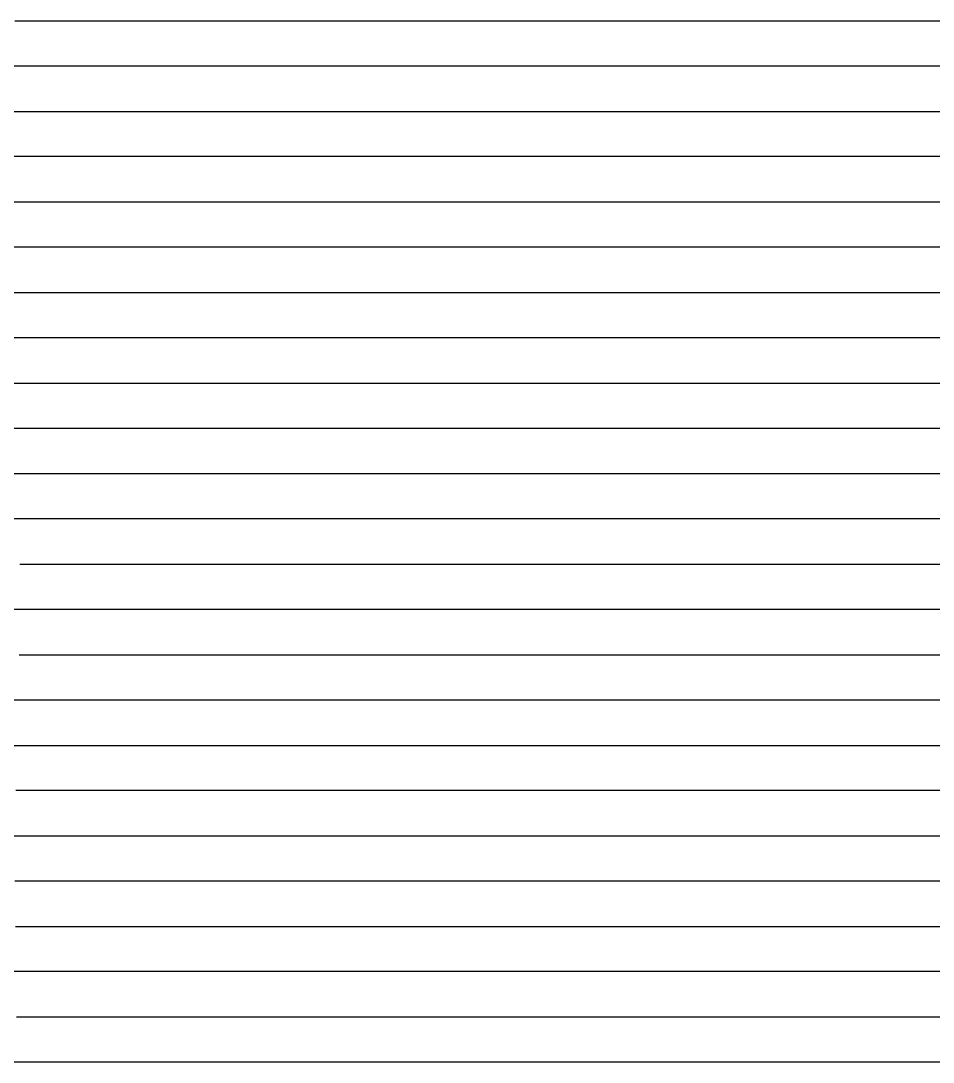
# Model space of a CAD drawing. Extents: x 20 to 170, y 60 to 234.
# Drawn here: x 76.25 to 95, y 125.14 to 146.54 of the extents above; entities that cross this region are included whole.
import ezdxf

# ---------------------------------------------------------------- set-up
doc = ezdxf.new("R2010")
doc.units = 0
doc.header["$LTSCALE"] = 0.000394
doc.layers.add('SPLINE', color=7, linetype='CONTINUOUS')

msp = doc.modelspace()

# ---------------------------------------------------------------- linework, layer by layer
at = {"layer": 'SPLINE', "color": 2}
for points in [[(76.125359, 146.538559, -19.938124), (76.475098, 146.538559, -19.787804), (77.172318, 146.538559, -19.656305), (77.694641, 146.538559, -19.634405), (78.240616, 146.538559, -19.634405), (78.569153, 146.538559, -19.571785), (78.91658, 146.538559, -19.540485), (79.266373, 146.538559, -19.568645), (79.41761, 146.538559, -19.584286), (79.701279, 146.538559, -19.499725), (79.963608, 146.538559, -19.430885), (80.3134, 146.538559, -19.405806), (80.769562, 146.538559, -19.315025), (80.835739, 146.538559, -19.280565), (81.178436, 146.538559, -19.167866), (81.360413, 146.538559, -19.120865), (82.036346, 146.538559, -19.001907), (82.395622, 146.538559, -18.826508), (82.754852, 146.538559, -18.698147), (83.10466, 146.538559, -18.641808), (83.452057, 146.538559, -18.597967), (84.15168, 146.538559, -18.698147), (84.652748, 146.538559, -18.942408), (84.848915, 146.538559, -19.067627), (85.045044, 146.538559, -19.252405), (85.612289, 146.538559, -19.850464), (85.633575, 146.538559, -19.866123), (85.96209, 146.538559, -19.922443), (86.288239, 146.538559, -20.100964), (86.512779, 146.538559, -20.373362), (86.614403, 146.538559, -20.548761), (86.942947, 146.538559, -21.087299), (87.214729, 146.538559, -21.50688), (87.401443, 146.538559, -21.582018), (87.422699, 146.538559, -21.582018), (87.630699, 146.538559, -21.522539), (88.266472, 146.538559, -21.39102), (88.337387, 146.538559, -21.35034), (88.817169, 146.538559, -21.11858), (88.840805, 146.538559, -21.080999), (89.287483, 146.538559, -19.919323), (89.734177, 146.538559, -18.707527), (90.367622, 146.538559, -17.213951), (90.431442, 146.538559, -17.076193), (90.606323, 146.538559, -16.797493), (90.693748, 146.538559, -16.691053), (90.781204, 146.538559, -16.593973), (91.128647, 146.538559, -16.359135), (91.828232, 146.538559, -16.193174), (92.525436, 146.538559, -16.133675), (93.222641, 146.538559, -16.183775), (93.922264, 146.538559, -16.384155), (94.269676, 146.538559, -16.556395), (94.465889, 146.538559, -16.738033), (94.619499, 146.538559, -16.932173), (94.794373, 146.538559, -17.217091), (94.881866, 146.538559, -17.398691), (95.316696, 146.538559, -18.529047)], [(95.316696, 145.607391, -20.122864), (94.881866, 145.607391, -19.321285), (94.520233, 145.607391, -18.381929), (94.402084, 145.607391, -18.10323), (93.922264, 145.607391, -17.204573), (93.572441, 145.607391, -16.844473), (93.222641, 145.607391, -16.691053), (92.525436, 145.607391, -16.431135), (91.828232, 145.607391, -16.287115), (91.478409, 145.607391, -16.302774), (91.128647, 145.607391, -16.337194), (90.431442, 145.607391, -16.565815), (90.084, 145.607391, -16.772453), (89.909111, 145.607391, -16.916473), (89.821663, 145.607391, -17.001013), (89.734177, 145.607391, -17.098133), (89.559288, 145.607391, -17.339191), (89.384407, 145.607391, -17.705551), (88.795914, 145.607391, -19.383905), (88.675377, 145.607391, -19.772163), (88.533516, 145.607391, -20.320124), (87.968719, 145.607391, -21.682238), (87.945045, 145.607391, -21.691658), (87.443977, 145.607391, -21.860718), (87.193481, 145.607391, -21.976578), (86.855492, 145.607391, -22.101818), (86.550606, 145.607391, -22.089277), (86.245674, 145.607391, -22.139418), (86.222069, 145.607391, -22.111217), (85.905373, 145.607391, -21.55386), (85.716301, 145.607391, -21.28142), (85.54612, 145.607391, -21.080999), (84.93634, 145.607391, -20.464182), (84.740204, 145.607391, -20.057123), (84.544006, 145.607391, -19.700144), (84.15168, 145.607391, -19.327505), (83.80188, 145.607391, -19.149065), (83.452057, 145.607391, -19.061407), (83.10466, 145.607391, -19.061407), (82.754852, 145.607391, -19.001907), (82.057632, 145.607391, -18.992527), (81.707794, 145.607391, -19.067627), (81.532944, 145.607391, -19.170965), (80.856995, 145.607391, -19.668865), (80.835739, 145.607391, -19.675125), (79.963608, 145.607391, -19.872383), (78.874046, 145.607391, -19.960043), (78.741669, 145.607391, -19.950644), (78.21936, 145.607391, -19.950644), (77.827042, 145.607391, -20.003883), (77.489044, 145.607391, -19.884903), (77.172318, 145.607391, -19.809763), (75.775528, 145.607391, -19.884903)], [(75.775528, 144.676163, -19.825403), (76.321472, 144.676163, -19.950644), (77.302338, 144.676163, -20.257504), (78.330429, 144.676163, -20.320124), (78.569153, 144.676163, -20.295103), (79.266373, 144.676163, -20.320124), (79.613831, 144.676163, -20.204264), (80.138519, 144.676163, -20.044603), (80.660812, 144.676163, -19.834784), (81.010605, 144.676163, -19.722103), (81.360413, 144.676163, -19.706444), (81.707794, 144.676163, -19.703283), (82.232529, 144.676163, -19.512285), (82.754852, 144.676163, -19.556086), (83.10466, 144.676163, -19.621885), (83.452057, 144.676163, -19.794104), (83.627014, 144.676163, -19.969423), (83.80188, 144.676163, -20.273184), (83.988602, 144.676163, -20.767881), (84.15168, 144.676163, -21.14992), (84.518013, 144.676163, -21.910778), (84.702354, 144.676163, -22.076797), (84.903252, 144.676163, -22.280315), (85.198715, 144.676163, -22.627855), (85.219994, 144.676163, -22.643536), (85.54612, 144.676163, -22.565256), (86.092079, 144.676163, -22.584036), (86.730232, 144.676163, -22.455656), (87.174583, 144.676163, -22.380516), (87.198181, 144.676163, -22.355455), (87.685066, 144.676163, -21.422319), (88.578468, 144.676163, -17.934109), (88.599693, 144.676163, -17.865269), (88.68721, 144.676163, -17.649191), (88.862061, 144.676163, -17.379911), (89.036949, 144.676163, -17.204573), (89.734177, 144.676163, -16.838173), (90.169075, 144.676163, -16.722353), (90.431442, 144.676163, -16.665993), (91.128647, 144.676163, -16.615873), (91.478409, 144.676163, -16.672253), (91.828232, 144.676163, -16.744253), (92.525436, 144.676163, -16.994793), (92.875259, 144.676163, -17.279711), (93.397583, 144.676163, -17.940409), (93.572441, 144.676163, -18.225349), (93.922264, 144.676163, -18.879747), (94.619499, 144.676163, -20.248123), (95.316696, 144.676163, -21.33778)], [(95.316696, 143.747345, -23.085014), (94.966896, 143.747345, -22.176958), (94.794373, 143.747345, -21.838778), (94.619499, 143.747345, -21.585157), (93.922264, 143.747345, -20.508001), (93.04776, 143.747345, -18.748247), (92.875259, 143.747345, -18.453949), (92.525436, 143.747345, -18.009289), (91.828232, 143.747345, -17.235851), (91.478409, 143.747345, -16.991632), (91.303528, 143.747345, -16.922733), (91.128647, 143.747345, -16.878933), (90.781204, 143.747345, -16.847633), (90.431442, 143.747345, -16.863293), (89.734177, 143.747345, -16.947773), (89.036949, 143.747345, -17.098133), (88.68721, 143.747345, -17.433111), (88.337387, 143.747345, -18.159569), (88.053726, 143.747345, -18.792088), (87.770142, 143.747345, -19.556086), (86.942947, 143.747345, -22.026638), (86.779869, 143.747345, -22.496336), (86.505692, 143.747345, -23.009893), (86.484436, 143.747345, -23.031794), (85.494133, 143.747345, -23.307354), (84.695259, 143.747345, -23.376234), (84.4235, 143.747345, -23.291674), (84.120941, 143.747345, -23.238434), (83.627014, 143.747345, -23.003593), (83.605728, 143.747345, -22.966034), (83.10466, 143.747345, -21.619577), (82.929794, 143.747345, -21.22818), (82.754852, 143.747345, -20.918242), (82.483032, 143.747345, -20.658281), (82.208878, 143.747345, -20.592562), (81.795273, 143.747345, -20.592562), (81.360413, 143.747345, -20.263763), (80.660812, 143.747345, -20.198044), (80.029808, 143.747345, -20.360842), (79.266373, 143.747345, -20.392141), (78.91658, 143.747345, -20.454762), (78.524246, 143.747345, -20.598822), (78.375336, 143.747345, -20.580002), (78.186264, 143.747345, -20.542461), (77.84832, 143.747345, -20.508001), (77.172318, 143.747345, -20.395302), (76.475098, 143.747345, -20.194883), (75.524994, 143.747345, -19.809763)], [(75.775528, 142.816132, -20.079063), (77.172318, 142.816132, -20.648922), (77.71833, 142.816132, -20.780441), (78.153168, 142.816132, -20.699041), (78.569153, 142.816132, -20.680222), (79.004059, 142.816132, -20.702162), (79.462585, 142.816132, -20.802341), (79.963608, 142.816132, -20.783562), (80.3134, 142.816132, -20.833681), (80.660812, 142.816132, -21.00902), (80.835739, 142.816132, -21.181219), (81.010605, 142.816132, -21.48498), (81.185532, 142.816132, -21.942118), (81.655838, 142.816132, -22.615376), (81.953659, 142.816132, -22.887733), (82.168755, 142.816132, -23.197754), (82.537415, 142.816132, -23.839672), (82.558685, 142.816132, -23.858412), (82.754852, 142.816132, -23.880352), (83.693161, 142.816132, -23.946112), (84.15168, 142.816132, -23.895992), (84.848915, 142.816132, -23.874092), (85.033272, 142.816132, -23.924212), (85.241272, 142.816132, -23.989952), (85.54612, 142.816132, -23.955532), (85.709229, 142.816132, -23.952372), (85.983368, 142.816132, -23.761372), (86.004654, 142.816132, -23.733192), (86.664062, 142.816132, -21.45052), (86.744415, 142.816132, -21.03722), (86.810593, 142.816132, -20.739721), (86.926369, 142.816132, -20.320124), (87.510185, 142.816132, -18.44455), (87.640175, 142.816132, -18.13765), (87.815056, 142.816132, -17.859009), (87.902481, 142.816132, -17.749411), (87.989937, 142.816132, -17.655451), (88.337387, 142.816132, -17.383051), (89.036949, 142.816132, -17.110613), (89.384407, 142.816132, -17.032333), (89.734177, 142.816132, -17.010393), (90.431442, 142.816132, -17.063633), (90.781204, 142.816132, -17.232771), (91.128647, 142.816132, -17.599131), (91.78569, 142.816132, -18.388149), (91.948753, 142.816132, -18.563507), (92.111855, 142.816132, -18.801487), (92.48288, 142.816132, -19.434006), (92.891777, 142.816132, -20.260683), (93.234474, 142.816132, -20.849321), (93.922264, 142.816132, -21.929598), (94.038071, 142.816132, -22.176958), (94.390221, 142.816132, -23.288534), (94.8582, 142.816132, -24.51915), (94.881866, 142.816132, -24.55983), (95.375778, 142.816132, -24.935608)], [(95.316696, 141.884872, -25.893726), (94.550934, 141.884872, -25.724667), (94.534416, 141.884872, -25.712126), (94.227142, 141.884872, -25.439686), (94.028641, 141.884872, -25.104649), (94.009712, 141.884872, -25.067108), (93.222641, 141.884872, -22.530796), (93.04776, 141.884872, -22.023558), (92.875259, 141.884872, -21.732338), (92.525436, 141.884872, -21.18438), (91.828232, 141.884872, -19.972584), (91.128647, 141.884872, -18.644907), (90.932449, 141.884872, -18.322409), (90.715027, 141.884872, -18.037489), (90.431442, 141.884872, -17.765051), (90.256531, 141.884872, -17.658571), (89.734177, 141.884872, -17.426891), (89.036949, 141.884872, -17.304771), (88.68721, 141.884872, -17.336071), (88.337387, 141.884872, -17.395531), (87.640175, 141.884872, -17.624151), (87.290352, 141.884872, -17.833969), (86.942947, 141.884872, -18.172129), (86.820015, 141.884872, -18.381929), (86.697113, 141.884872, -18.729467), (86.614403, 141.884872, -19.102125), (85.758858, 141.884872, -23.557852), (85.437408, 141.884872, -24.66629), (85.41613, 141.884872, -24.728909), (85.085266, 141.884872, -24.804049), (84.15168, 141.884872, -24.56295), (83.80188, 141.884872, -24.50659), (83.10466, 141.884872, -24.54101), (82.754852, 141.884872, -24.54417), (82.407425, 141.884872, -24.59425), (81.360413, 141.884872, -24.33127), (80.968063, 141.884872, -24.13085), (80.835739, 141.884872, -24.07139), (80.400826, 141.884872, -22.897114), (80.235397, 141.884872, -22.524536), (80.025055, 141.884872, -22.114378), (79.963608, 141.884872, -22.010998), (79.734337, 141.884872, -21.782417), (79.505081, 141.884872, -21.675938), (79.266373, 141.884872, -21.619577), (78.569153, 141.884872, -21.43174), (78.072815, 141.884872, -21.422319), (78.023193, 141.884872, -21.43174), (78.001923, 141.884872, -21.42544), (77.869568, 141.884872, -21.2971), (77.522118, 141.884872, -21.06226), (77.172318, 141.884872, -20.943281), (75.775528, 141.884872, -20.320124)], [(75.775528, 140.953674, -20.639542), (76.475098, 140.953674, -20.927622), (76.822556, 140.953674, -21.14366), (77.172318, 140.953674, -21.556959), (77.541061, 140.953674, -22.095558), (78.198074, 140.953674, -22.828274), (78.21936, 140.953674, -22.843914), (78.64238, 140.953674, -22.981674), (78.866974, 140.953674, -23.106934), (79.06311, 140.953674, -23.272934), (79.167107, 140.953674, -23.376234), (79.39167, 140.953674, -23.701872), (79.767426, 140.953674, -24.41577), (80.051094, 140.953674, -24.50971), (80.3134, 140.953674, -24.60055), (80.660812, 140.953674, -24.697588), (81.360413, 140.953674, -24.932428), (82.045799, 140.953674, -25.223688), (82.754852, 140.953674, -25.417807), (83.147202, 140.953674, -25.352026), (83.475739, 140.953674, -25.364586), (84.15168, 140.953674, -25.499207), (84.782738, 140.953674, -25.596266), (84.806351, 140.953674, -25.492947), (84.990715, 140.953674, -24.32501), (85.08287, 140.953674, -23.802092), (85.54612, 140.953674, -21.42544), (85.633575, 140.953674, -21.0497), (85.721024, 140.953674, -20.830502), (85.89592, 140.953674, -20.511162), (86.148804, 140.953674, -19.750223), (86.430046, 140.953674, -19.064528), (86.685349, 140.953674, -18.478968), (86.942947, 140.953674, -18.056269), (87.290352, 140.953674, -17.808891), (87.640175, 140.953674, -17.730591), (88.337387, 140.953674, -17.674231), (89.036949, 140.953674, -17.758791), (89.384407, 140.953674, -17.852749), (89.734177, 140.953674, -18.018669), (90.084, 140.953674, -18.319309), (90.256531, 140.953674, -18.591667), (90.431442, 140.953674, -18.917347), (91.128647, 140.953674, -20.260683), (91.828232, 140.953674, -21.42544), (91.996048, 140.953674, -21.722958), (92.166191, 140.953674, -22.057978), (92.251274, 140.953674, -22.349195), (92.525436, 140.953674, -23.777052), (93.043053, 140.953674, -25.477266), (93.243927, 140.953674, -25.752827), (93.7686, 140.953674, -26.648382), (93.789894, 140.953674, -26.667143), (94.685638, 140.953674, -26.898863), (94.706924, 140.953674, -26.902002), (95.316696, 140.953674, -26.325865)], [(95.316696, 140.024841, -26.341484), (94.662033, 140.024841, -26.952103), (94.269676, 140.024841, -27.205721), (93.922264, 140.024841, -27.478161), (93.59375, 140.024841, -27.828838), (93.409355, 140.024841, -27.897718), (92.719246, 140.024841, -27.6723), (92.154396, 140.024841, -27.121162), (92.133141, 140.024841, -27.083603), (91.632072, 140.024841, -24.46903), (91.381538, 140.024841, -22.693596), (91.317719, 140.024841, -22.274055), (91.256256, 140.024841, -22.051758), (91.128647, 140.024841, -21.782417), (90.814293, 140.024841, -21.265779), (90.65596, 140.024841, -20.9683), (90.180908, 140.024841, -19.950644), (89.86422, 140.024841, -19.355705), (89.734177, 140.024841, -19.136545), (89.16935, 140.024841, -18.394409), (89.003914, 140.024841, -18.21283), (88.670624, 140.024841, -17.993629), (88.337387, 140.024841, -17.902809), (87.989937, 140.024841, -17.874649), (87.640175, 140.024841, -17.890329), (87.46524, 140.024841, -17.915369), (87.290352, 140.024841, -17.968609), (86.942947, 140.024841, -18.128269), (86.245674, 140.024841, -18.648067), (85.89592, 140.024841, -19.120865), (85.023796, 140.024841, -20.683361), (84.848915, 140.024841, -21.10294), (84.829964, 140.024841, -21.17812), (84.695259, 140.024841, -21.794958), (84.064255, 140.024841, -25.781006), (83.976761, 140.024841, -26.263245), (83.955482, 140.024841, -26.335264), (82.754852, 140.024841, -26.138004), (82.057632, 140.024841, -25.896906), (81.360413, 140.024841, -25.517986), (80.660812, 140.024841, -25.098408), (80.3134, 140.024841, -24.879229), (80.138519, 140.024841, -24.800968), (79.963608, 140.024841, -24.760248), (79.266373, 140.024841, -24.64439), (78.91658, 140.024841, -24.57551), (78.458084, 140.024841, -24.51915), (78.436798, 140.024841, -24.51289), (77.947548, 140.024841, -24.16531), (77.725426, 140.024841, -23.842772), (77.172318, 140.024841, -22.280315), (76.997459, 140.024841, -21.910778), (76.822556, 140.024841, -21.632137), (76.650009, 140.024841, -21.45052), (76.562576, 140.024841, -21.38476), (75.602997, 140.024841, -20.764782)], [(76.099319, 139.093628, -22.007877), (76.300217, 139.093628, -22.277136), (76.621658, 139.093628, -22.919054), (76.742218, 139.093628, -23.191494), (77.063614, 139.093628, -24.09643), (77.0849, 139.093628, -24.12145), (77.309433, 139.093628, -24.29055), (77.411049, 139.093628, -24.37195), (77.990082, 139.093628, -24.45023), (78.278465, 139.093628, -24.53479), (79.963608, 139.093628, -25.186089), (80.660812, 139.093628, -25.574387), (81.360413, 139.093628, -25.981384), (82.057632, 139.093628, -26.429184), (82.754852, 139.093628, -26.736042), (82.951065, 139.093628, -26.779842), (83.147202, 139.093628, -26.833082), (83.168488, 139.093628, -26.811182), (83.844421, 139.093628, -23.416954), (83.905907, 139.093628, -23.153913), (84.042969, 139.093628, -22.652916), (84.782738, 139.093628, -20.363981), (84.848915, 139.093628, -20.188623), (84.978912, 139.093628, -19.891184), (85.023796, 139.093628, -19.816004), (85.198715, 139.093628, -19.552965), (85.54612, 139.093628, -19.152185), (86.245674, 139.093628, -18.638647), (86.418297, 139.093628, -18.554127), (86.593155, 139.093628, -18.491528), (86.942947, 139.093628, -18.397589), (87.640175, 139.093628, -18.36311), (87.989937, 139.093628, -18.482107), (88.361023, 139.093628, -18.679407), (88.68721, 139.093628, -18.942408), (88.795914, 139.093628, -19.070747), (89.036949, 139.093628, -19.383905), (89.384407, 139.093628, -19.925604), (89.734177, 139.093628, -20.564362), (90.213959, 139.093628, -21.575798), (90.256531, 139.093628, -21.672817), (90.343956, 139.093628, -21.920218), (90.388901, 139.093628, -22.101818), (90.431442, 139.093628, -22.446276), (90.736313, 139.093628, -25.308207), (91.213753, 139.093628, -28.727497), (91.235023, 139.093628, -28.802677), (91.594276, 139.093628, -28.946716), (91.78096, 139.093628, -28.956097), (92.326927, 139.093628, -29.087595), (92.34581, 139.093628, -29.081335), (92.48288, 139.093628, -28.999937), (92.650749, 139.093628, -28.815157), (92.775978, 139.093628, -28.711897), (92.90126, 139.093628, -28.636717), (93.026512, 139.093628, -28.577217), (93.04776, 139.093628, -28.552156), (93.485008, 139.093628, -27.913359), (93.922264, 139.093628, -27.578381), (94.619499, 139.093628, -27.121162), (94.966896, 139.093628, -26.995922), (95.316696, 139.093628, -26.970882)], [(95.316696, 138.162445, -27.619061), (94.966896, 138.162445, -27.70672), (94.836914, 138.162445, -27.778761), (94.5746, 138.162445, -27.944698), (94.248421, 138.162445, -27.988539), (93.922264, 138.162445, -28.076199), (93.681175, 138.162445, -28.217098), (92.80909, 138.162445, -28.646116), (92.525436, 138.162445, -28.896597), (91.78096, 138.162445, -29.773333), (91.499695, 138.162445, -29.976892), (91.216095, 138.162445, -30.264973), (91.10498, 138.162445, -30.264973), (90.700844, 138.162445, -30.336971), (90.535385, 138.162445, -30.415251), (90.32267, 138.162445, -30.380831), (90.301414, 138.162445, -30.264973), (89.805061, 138.162445, -25.571226), (89.471863, 138.162445, -21.851337), (89.384407, 138.162445, -21.503759), (89.209465, 138.162445, -21.134239), (88.883339, 138.162445, -20.539322), (88.708466, 138.162445, -20.257504), (88.337387, 138.162445, -19.756523), (87.989937, 138.162445, -19.399586), (87.531464, 138.162445, -19.149065), (87.290352, 138.162445, -19.051968), (86.942947, 138.162445, -19.014387), (86.245674, 138.162445, -19.080185), (85.54612, 138.162445, -19.311865), (85.371239, 138.162445, -19.399586), (85.198715, 138.162445, -19.521666), (84.848915, 138.162445, -19.822304), (84.499084, 138.162445, -20.207443), (84.15168, 138.162445, -20.724081), (83.917679, 138.162445, -21.08416), (83.79953, 138.162445, -21.35034), (83.68132, 138.162445, -21.791798), (83.213379, 138.162445, -23.777052), (83.083389, 138.162445, -24.40641), (82.891914, 138.162445, -25.499207), (82.863571, 138.162445, -25.633846), (82.492523, 138.162445, -26.958363), (82.471245, 138.162445, -26.989662), (81.360413, 138.162445, -26.332085), (79.963608, 138.162445, -25.624466), (78.569153, 138.162445, -24.970028), (77.172318, 138.162445, -24.27487), (76.453819, 138.162445, -23.924212), (75.995346, 138.162445, -23.607912)], [(75.862976, 137.233582, -23.758232), (76.437302, 137.233582, -24.040012), (76.846169, 137.233582, -24.29995), (77.869568, 137.233582, -24.963728), (78.569153, 137.233582, -25.389606), (79.963608, 137.233582, -26.037785), (81.360413, 137.233582, -26.770502), (81.620361, 137.233582, -26.920822), (81.643997, 137.233582, -26.917643), (81.972534, 137.233582, -26.175545), (82.303421, 137.233582, -25.139128), (82.82103, 137.233582, -22.189476), (82.927383, 137.233582, -21.766758), (83.050293, 137.233582, -21.406679), (83.10466, 137.233582, -21.284559), (83.279526, 137.233582, -21.01528), (83.452057, 137.233582, -20.843061), (84.15168, 137.233582, -20.473581), (84.565269, 137.233582, -20.338942), (85.300323, 137.233582, -19.888023), (85.54612, 137.233582, -19.753384), (85.89592, 137.233582, -19.665726), (86.245674, 137.233582, -19.634405), (86.942947, 137.233582, -19.718964), (87.259651, 137.233582, -19.925604), (87.640175, 137.233582, -20.257504), (87.815056, 137.233582, -20.457941), (88.337387, 137.233582, -21.17182), (88.467377, 137.233582, -21.44738), (88.531197, 137.233582, -21.675938), (88.56192, 137.233582, -21.942118), (88.85025, 137.233582, -25.734066), (89.363136, 137.233582, -31.570707), (89.384407, 137.233582, -31.655188), (89.559288, 137.233582, -31.677147), (89.580544, 137.233582, -31.674007), (89.734177, 137.233582, -31.558147), (90.105255, 137.233582, -31.395309), (90.745758, 137.233582, -30.772211), (90.873367, 137.233582, -30.662651), (91.828232, 137.233582, -30.001913), (92.591667, 137.233582, -29.723253), (92.695618, 137.233582, -29.604235), (92.939079, 137.233582, -29.375675), (93.246315, 137.233582, -29.222275), (93.922264, 137.233582, -28.940416), (95.316696, 137.233582, -28.727497)], [(95.316696, 136.302399, -30.243032), (94.437523, 136.302399, -30.174133), (94.286247, 136.302399, -30.199173), (93.922264, 136.302399, -30.315031), (92.416725, 136.302399, -30.712711), (92.175705, 136.302399, -30.819151), (91.608459, 136.302399, -31.210609), (91.49501, 136.302399, -31.235649), (91.128647, 136.302399, -31.395309), (90.989166, 136.302399, -31.511169), (90.627579, 136.302399, -31.861887), (90.169075, 136.302399, -32.096748), (90.03434, 136.302399, -32.184387), (89.734177, 136.302399, -32.431747), (89.412788, 136.302399, -32.782463), (89.351288, 136.302399, -32.763683), (88.930626, 136.302399, -32.726105), (88.689552, 136.302399, -32.820023), (88.448448, 136.302399, -33.061123), (88.424843, 136.302399, -32.951565), (87.989937, 136.302399, -27.218281), (87.618896, 136.302399, -21.938997), (87.543251, 136.302399, -21.616478), (87.46524, 136.302399, -21.438), (87.290352, 136.302399, -21.17812), (86.942947, 136.302399, -20.861841), (86.725464, 136.302399, -20.677101), (86.593155, 136.302399, -20.576921), (86.245674, 136.302399, -20.429722), (85.808487, 136.302399, -20.445381), (85.54612, 136.302399, -20.363981), (84.848915, 136.302399, -20.357721), (84.499084, 136.302399, -20.392141), (84.15168, 136.302399, -20.448542), (83.80188, 136.302399, -20.542461), (83.627014, 136.302399, -20.598822), (83.452057, 136.302399, -20.673962), (83.10466, 136.302399, -21.01528), (82.537415, 136.302399, -21.892017), (82.301071, 136.302399, -22.320995), (82.097832, 136.302399, -22.787556), (81.469116, 136.302399, -24.753988), (81.360413, 136.302399, -24.816608), (81.121719, 136.302399, -25.054588), (80.710449, 136.302399, -25.186089), (80.464645, 136.302399, -25.317606), (79.963608, 136.302399, -25.192348), (79.200211, 136.302399, -25.016968), (78.91658, 136.302399, -24.982548), (78.63298, 136.302399, -25.048288), (78.552628, 136.302399, -25.085888), (77.172318, 136.302399, -24.872948), (77.106186, 136.302399, -24.879229), (77.0849, 136.302399, -24.869808), (75.775528, 136.302399, -23.917952)], [(76.226959, 135.37117, -23.880352), (76.687828, 135.37117, -23.811472), (77.172318, 135.37117, -23.877232), (77.869568, 135.37117, -23.867872), (78.21936, 135.37117, -23.921072), (78.569153, 135.37117, -23.961792), (80.247223, 135.37117, -24.30933), (80.814468, 135.37117, -24.011892), (81.360413, 135.37117, -23.902292), (81.381699, 135.37117, -23.886612), (82.090714, 135.37117, -21.52566), (82.239609, 135.37117, -21.203159), (82.412132, 135.37117, -20.98086), (82.754852, 135.37117, -20.752241), (83.452057, 135.37117, -20.589441), (84.15168, 135.37117, -20.526821), (84.848915, 135.37117, -20.576921), (85.198715, 135.37117, -20.733461), (85.54612, 135.37117, -20.933882), (86.158249, 135.37117, -21.256399), (86.463158, 135.37117, -21.550699), (86.789276, 135.37117, -21.895178), (86.942947, 135.37117, -22.089277), (87.117828, 135.37117, -22.396135), (87.290352, 135.37117, -22.859594), (87.356522, 135.37117, -23.116354), (87.384895, 135.37117, -23.282314), (87.410927, 135.37117, -23.667452), (88.228699, 135.37117, -37.945869), (88.249962, 135.37117, -38.274628), (88.273567, 135.37117, -38.315327), (88.488647, 135.37117, -38.309067), (88.83606, 135.37117, -36.524273), (88.947166, 135.37117, -36.026436), (89.055901, 135.37117, -35.616196), (89.275703, 135.37117, -35.018177), (89.296959, 135.37117, -34.974335), (89.516754, 135.37117, -34.636139), (90.060356, 135.37117, -33.86274), (90.084, 135.37117, -33.806358), (90.147812, 135.37117, -33.474483), (90.213959, 135.37117, -33.289703), (90.343956, 135.37117, -33.067425), (90.606323, 135.37117, -32.823143), (91.128647, 135.37117, -32.563282), (91.828232, 135.37117, -32.322147), (92.175705, 135.37117, -32.253307), (92.525436, 135.37117, -31.993387), (92.875259, 135.37117, -31.846247), (93.222641, 135.37117, -31.749147), (93.572441, 135.37117, -31.714727), (93.922264, 135.37117, -31.780447), (94.061699, 135.37117, -31.818027), (94.591118, 135.37117, -31.843067), (94.815628, 135.37117, -31.877527), (94.836914, 135.37117, -31.868147), (95.316696, 135.37117, -31.304529)], [(95.316696, 134.442291, -30.656351), (94.465889, 134.442291, -31.592567), (94.205849, 134.442291, -31.890047), (94.182251, 134.442291, -31.902567), (93.922264, 134.442291, -31.933887), (93.222641, 134.442291, -32.221966), (92.875259, 134.442291, -32.381668), (92.700378, 134.442291, -32.500645), (92.525436, 134.442291, -32.647823), (92.251274, 134.442291, -32.976604), (92.114212, 134.442291, -33.230244), (91.977127, 134.442291, -33.662342), (91.955872, 134.442291, -33.746861), (91.563515, 134.442291, -33.85334), (91.369705, 134.442291, -33.991119), (91.173531, 134.442291, -34.344959), (91.128647, 134.442291, -34.44516), (90.911171, 134.442291, -35.121475), (90.80246, 134.442291, -35.578655), (90.693748, 134.442291, -36.145416), (90.320343, 134.442291, -38.349808), (90.306129, 134.442291, -38.352928), (90.020149, 134.442291, -38.346668), (89.384407, 134.442291, -38.340408), (88.337387, 134.442291, -38.305969), (87.552727, 134.442291, -38.305969), (87.531464, 134.442291, -38.005367), (86.701851, 134.442291, -23.507772), (86.680611, 134.442291, -23.272934), (86.593155, 134.442291, -22.937874), (86.418297, 134.442291, -22.593416), (86.245674, 134.442291, -22.377356), (85.54612, 134.442291, -21.654078), (85.198715, 134.442291, -21.312759), (85.023796, 134.442291, -21.19376), (84.848915, 134.442291, -21.093559), (84.15168, 134.442291, -20.818022), (83.452057, 134.442291, -20.680222), (82.754852, 134.442291, -20.730362), (82.407425, 134.442291, -20.915062), (82.232529, 134.442291, -21.099819), (82.057632, 134.442291, -21.406679), (81.729095, 134.442291, -22.264656), (81.402969, 134.442291, -23.232174), (81.228043, 134.442291, -23.811472), (81.206787, 134.442291, -23.839672), (81.090958, 134.442291, -23.917952), (80.835739, 134.442291, -23.958632), (80.580444, 134.442291, -24.024412), (80.069962, 134.442291, -24.21541), (80.00853, 134.442291, -24.22167), (79.195465, 134.442291, -24.024412), (78.91658, 134.442291, -23.980572), (78.569153, 134.442291, -23.786432), (77.869568, 134.442291, -23.488932), (77.172318, 134.442291, -23.266634), (75.775528, 134.442291, -23.085014)], [(76.212799, 133.511124, -23.050594), (76.46801, 133.511124, -23.081894), (76.704376, 133.511124, -23.119493), (77.172318, 133.511124, -23.219694), (77.522118, 133.511124, -23.341774), (78.21936, 133.511124, -23.570332), (78.394272, 133.511124, -23.642412), (79.261673, 133.511124, -24.13711), (79.767426, 133.511124, -24.29995), (79.963608, 133.511124, -24.27803), (80.530815, 133.511124, -24.14649), (81.100464, 133.511124, -22.527636), (81.15242, 133.511124, -22.396135), (81.360413, 133.511124, -21.995358), (81.707794, 133.511124, -21.591457), (82.057632, 133.511124, -21.312759), (82.407425, 133.511124, -21.106079), (82.579971, 133.511124, -21.02154), (82.754852, 133.511124, -20.95892), (83.452057, 133.511124, -20.899422), (83.80188, 133.511124, -20.95892), (83.976761, 133.511124, -21.0278), (84.15168, 133.511124, -21.13114), (84.326561, 133.511124, -21.272039), (85.198715, 133.511124, -22.158157), (85.54612, 133.511124, -22.593416), (85.6903, 133.511124, -22.922194), (85.761208, 133.511124, -23.269773), (86.144058, 133.511124, -27.49382), (86.226807, 133.511124, -28.542797), (86.330772, 133.511124, -30.199173), (86.522263, 133.511124, -33.546482), (86.541168, 133.511124, -33.693665), (86.942947, 133.511124, -36.336391), (87.247818, 133.511124, -38.284027), (87.269096, 133.511124, -38.305969), (88.337387, 133.511124, -38.305969), (89.384407, 133.511124, -38.346668), (90.084, 133.511124, -38.349808), (90.606323, 133.511124, -38.368568), (91.390976, 133.511124, -38.346668), (91.412262, 133.511124, -38.302849), (92.109467, 133.511124, -34.1101), (92.178024, 133.511124, -33.71558), (92.246552, 133.511124, -33.480743), (92.386032, 133.511124, -33.186382), (92.525436, 133.511124, -32.995403), (92.775978, 133.511124, -32.791862), (92.90126, 133.511124, -32.722984), (93.551186, 133.511124, -32.168747), (93.922264, 133.511124, -31.674007), (94.619499, 133.511124, -30.800371), (95.316696, 133.511124, -30.145973)], [(95.316696, 132.579895, -29.657473), (93.922264, 132.579895, -31.060249), (93.702461, 132.579895, -31.292009), (93.485008, 132.579895, -31.539387), (92.6791, 132.579895, -32.588345), (92.525436, 132.579895, -32.741764), (92.230011, 132.579895, -33.245903), (91.64151, 132.579895, -34.454559), (91.348419, 132.579895, -35.246716), (90.648865, 132.579895, -38.340408), (90.627579, 132.579895, -38.365467), (88.337387, 132.579895, -38.309067), (87.803223, 132.579895, -38.305969), (87.269096, 132.579895, -38.309067), (87.247818, 132.579895, -38.284027), (86.942947, 132.579895, -36.367752), (86.479698, 132.579895, -33.258404), (86.20079, 132.579895, -31.720987), (86.179535, 132.579895, -31.576967), (85.54612, 132.579895, -26.714123), (85.524834, 132.579895, -26.570103), (85.503578, 132.579895, -26.344645), (85.420898, 132.579895, -25.671446), (85.340477, 132.579895, -25.164148), (85.175034, 132.579895, -24.41267), (84.761459, 132.579895, -22.850214), (84.674026, 132.579895, -22.627855), (84.499084, 132.579895, -22.346056), (84.064255, 132.579895, -21.888918), (83.80188, 132.579895, -21.675938), (83.563187, 132.579895, -21.569498), (83.10466, 132.579895, -21.438), (82.754852, 132.579895, -21.39728), (82.057632, 132.579895, -21.516279), (81.707794, 132.579895, -21.641518), (81.532944, 132.579895, -21.751118), (81.360413, 132.579895, -21.885757), (81.010605, 132.579895, -22.211416), (80.660812, 132.579895, -22.630976), (80.422104, 132.579895, -23.003593), (79.713089, 132.579895, -23.726912), (79.509811, 132.579895, -23.952372), (78.961494, 132.579895, -24.713268), (78.937859, 132.579895, -24.703848), (78.75351, 132.579895, -24.52541), (77.869568, 132.579895, -23.936712), (77.172318, 132.579895, -23.539072), (76.475098, 132.579895, -23.122574), (75.428116, 132.579895, -22.696775)], [(75.775528, 131.648697, -23.254114), (77.172318, 131.648697, -24.35631), (77.411049, 131.648697, -24.65065), (77.836487, 131.648697, -24.966888), (78.04921, 131.648697, -25.164148), (78.235931, 131.648697, -25.505466), (78.261917, 131.648697, -25.586866), (78.285553, 131.648697, -25.583746), (78.741669, 131.648697, -24.938688), (79.483803, 131.648697, -23.917952), (79.613831, 131.648697, -23.767632), (80.488289, 131.648697, -22.881514), (80.660812, 131.648697, -22.731195), (81.360413, 131.648697, -22.346056), (82.078918, 131.648697, -22.220816), (82.428711, 131.648697, -22.245855), (82.591774, 131.648697, -22.277136), (82.754852, 131.648697, -22.324116), (83.452057, 131.648697, -22.577776), (83.80188, 131.648697, -22.812634), (84.15168, 131.648697, -23.216534), (84.239128, 131.648697, -23.369974), (84.371483, 131.648697, -23.661152), (84.50383, 131.648697, -24.06513), (85.41848, 131.648697, -27.593981), (85.54612, 131.648697, -27.994799), (85.89592, 131.648697, -29.491535), (86.179535, 131.648697, -30.891211), (86.418297, 131.648697, -32.218807), (86.505692, 131.648697, -32.732365), (87.018562, 131.648697, -36.637032), (87.247818, 131.648697, -38.183807), (87.269096, 131.648697, -38.305969), (88.337387, 131.648697, -38.340408), (89.384407, 131.648697, -38.346668), (89.734177, 131.648697, -38.359188), (90.452721, 131.648697, -38.349808), (90.476326, 131.648697, -38.324768), (90.80246, 131.648697, -36.624493), (91.173531, 131.648697, -34.592319), (91.258659, 131.648697, -34.30114), (91.341324, 131.648697, -34.100719), (91.511528, 131.648697, -33.80954), (91.849487, 131.648697, -33.321022), (92.187477, 131.648697, -32.948444), (92.539619, 131.648697, -32.622784), (92.766525, 131.648697, -32.331566), (93.300652, 131.648697, -31.288889), (93.355026, 131.648697, -31.191769), (93.496841, 131.648697, -30.991409), (93.922264, 131.648697, -30.521711), (94.619499, 131.648697, -29.779633), (95.316696, 131.648697, -29.237915)], [(95.666496, 130.719849, -28.646116), (94.619499, 130.719849, -29.291115), (93.922264, 130.719849, -29.961233), (93.572441, 130.719849, -30.302551), (93.397583, 130.719849, -30.527971), (93.310135, 130.719849, -30.678251), (92.438011, 130.719849, -32.381668), (91.830589, 130.719849, -33.245903), (91.762062, 130.719849, -33.311623), (91.128647, 130.719849, -33.696762), (90.956123, 130.719849, -33.81892), (90.781204, 130.719849, -33.99424), (90.606323, 130.719849, -34.24474), (90.431442, 130.719849, -34.66436), (90.410156, 130.719849, -34.748878), (89.689278, 130.719849, -38.318508), (89.667999, 130.719849, -38.334148), (89.16935, 130.719849, -38.309067), (88.337387, 130.719849, -38.315327), (87.945045, 130.719849, -38.321629), (87.290352, 130.719849, -38.305969), (87.269096, 130.719849, -38.174427), (86.942947, 130.719849, -35.669456), (86.505692, 130.719849, -32.196926), (86.418297, 130.719849, -31.814907), (86.092079, 130.719849, -30.712711), (85.54612, 130.719849, -28.392439), (85.458664, 130.719849, -28.076199), (85.371239, 130.719849, -27.863298), (85.198715, 130.719849, -27.57522), (84.848915, 130.719849, -27.287121), (84.562912, 130.719849, -27.18696), (84.541634, 130.719849, -27.139942), (84.15168, 130.719849, -25.633846), (83.998039, 130.719849, -25.157888), (83.846771, 130.719849, -24.804049), (83.719177, 130.719849, -24.59115), (83.641174, 130.719849, -24.46903), (83.473335, 130.719849, -24.29995), (82.712296, 130.719849, -23.805212), (82.688675, 130.719849, -23.777052), (82.407425, 130.719849, -23.573492), (82.275078, 130.719849, -23.542171), (81.469116, 130.719849, -23.476452), (81.360413, 130.719849, -23.476452), (81.010605, 130.719849, -23.623592), (80.901894, 130.719849, -23.720692), (79.98484, 130.719849, -24.64439), (79.809967, 130.719849, -24.844769), (79.17894, 130.719849, -25.721506), (79.091492, 130.719849, -25.856146), (79.004059, 130.719849, -26.056564), (78.91658, 130.719849, -26.391624), (78.741669, 130.719849, -27.105522), (78.20755, 130.719849, -28.812037), (78.044479, 130.719849, -28.852757), (78.023193, 130.719849, -28.849617), (77.437035, 130.719849, -26.948982), (77.271614, 130.719849, -26.504324), (77.172318, 130.719849, -26.294544), (77.0849, 130.719849, -26.150484), (76.541306, 130.719849, -25.461626), (76.52002, 130.719849, -25.433426), (76.427849, 130.719849, -25.023268), (76.333328, 130.719849, -24.735168), (76.148949, 130.719849, -24.42831)], [(75.775528, 129.788635, -26.682802), (76.340424, 129.788635, -29.165874), (76.390053, 129.788635, -29.225395), (76.562576, 129.788635, -29.441395), (76.583862, 129.788635, -29.450855), (77.172318, 129.788635, -29.475895), (78.044479, 129.788635, -29.657473), (78.21936, 129.788635, -29.698233), (78.569153, 129.788635, -29.911133), (79.105698, 129.788635, -30.308771), (79.124573, 129.788635, -30.268053), (79.701279, 129.788635, -27.894619), (79.833595, 129.788635, -27.43432), (79.98484, 129.788635, -27.030422), (80.00853, 129.788635, -26.983442), (80.1763, 129.788635, -26.689062), (80.346481, 129.788635, -26.513704), (81.190216, 129.788635, -25.687086), (81.360413, 129.788635, -25.596266), (81.532944, 129.788635, -25.618206), (81.707794, 129.788635, -25.768486), (82.407425, 129.788635, -26.704742), (82.754852, 129.788635, -26.880062), (83.343369, 129.788635, -27.352921), (83.586807, 129.788635, -27.63784), (83.868057, 129.788635, -27.619061), (84.15168, 129.788635, -27.619061), (84.499084, 129.788635, -27.647221), (84.848915, 129.788635, -27.78812), (85.023796, 129.788635, -27.916538), (85.198715, 129.788635, -28.079359), (85.371239, 129.788635, -28.336079), (85.54612, 129.788635, -28.746317), (85.76593, 129.788635, -29.275515), (85.89592, 129.788635, -29.619915), (86.179535, 129.788635, -30.480991), (86.418297, 129.788635, -31.292009), (86.505692, 129.788635, -31.708427), (86.942947, 129.788635, -35.500397), (87.290352, 129.788635, -38.305969), (87.815056, 129.788635, -38.346668), (88.337387, 129.788635, -38.318508), (88.937714, 129.788635, -38.305969), (89.53801, 129.788635, -38.321629), (89.559288, 129.788635, -38.299709), (89.646751, 129.788635, -37.886387), (89.734177, 129.788635, -37.432312), (90.256531, 129.788635, -34.373138), (90.431442, 129.788635, -33.784439), (90.497612, 129.788635, -33.624763), (90.585045, 129.788635, -33.446262), (90.606323, 129.788635, -33.408684), (90.781204, 129.788635, -33.180103), (91.128647, 129.788635, -32.954723), (91.719521, 129.788635, -32.763683), (92.525436, 129.788635, -31.473589), (93.355026, 129.788635, -30.058332), (93.572441, 129.788635, -29.773333), (93.747414, 129.788635, -29.613655), (94.619499, 129.788635, -28.946716), (94.794373, 129.788635, -28.837097), (96.713524, 129.788635, -27.825699)], [(95.316696, 128.857422, -28.282839), (93.922264, 128.857422, -29.059435), (93.761505, 128.857422, -29.165874), (93.598488, 128.857422, -29.287994), (93.477913, 128.857422, -29.413235), (92.634148, 128.857422, -30.446571), (92.525436, 128.857422, -30.571791), (91.648605, 128.857422, -31.742847), (91.523361, 128.857422, -31.949547), (90.889915, 128.857422, -32.957825), (90.431442, 128.857422, -33.414944), (90.256531, 128.857422, -33.612244), (90.084, 128.857422, -33.82518), (89.734177, 128.857422, -34.351219), (89.606598, 128.857422, -34.6017), (89.478958, 128.857422, -34.977455), (88.774635, 128.857422, -38.302849), (88.753357, 128.857422, -38.346668), (87.313988, 128.857422, -38.346668), (87.290352, 128.857422, -38.284027), (86.942947, 128.857422, -35.331276), (86.505692, 128.857422, -31.542507), (86.418297, 128.857422, -31.157349), (86.245674, 128.857422, -30.718971), (85.54612, 128.857422, -29.018717), (85.371239, 128.857422, -28.605396), (85.198715, 128.857422, -28.329859), (84.848915, 128.857422, -28.044899), (84.15168, 128.857422, -27.938478), (83.790054, 128.857422, -27.976019), (83.610443, 128.857422, -28.026138), (83.409531, 128.857422, -28.123178), (82.754852, 128.857422, -28.182678), (82.579971, 128.857422, -28.264078), (82.407425, 128.857422, -28.392439), (82.232529, 128.857422, -28.586617), (82.057632, 128.857422, -28.890337), (81.360413, 128.857422, -30.296251), (81.270584, 128.857422, -30.480991), (81.076775, 128.857422, -30.706451), (80.509567, 128.857422, -30.480991), (79.963608, 128.857422, -30.271233), (79.17894, 128.857422, -30.249313), (78.569153, 128.857422, -29.729473), (78.21936, 128.857422, -29.563555), (77.869568, 128.857422, -29.497795), (77.694641, 128.857422, -29.478994), (77.172318, 128.857422, -29.444574), (76.475098, 128.857422, -29.444574), (76.125359, 128.857422, -29.469595)], [(76.141884, 127.928581, -29.510315), (76.484604, 127.928581, -29.444574), (77.172318, 127.928581, -29.453955), (78.044479, 127.928581, -29.522835), (78.21936, 127.928581, -29.544775), (78.569153, 127.928581, -29.704453), (78.982773, 127.928581, -30.067673), (79.259277, 127.928581, -30.077093), (80.256676, 127.928581, -30.243032), (80.476479, 127.928581, -30.321331), (80.547409, 127.928581, -30.362011), (80.835739, 127.928581, -30.299391), (81.294235, 127.928581, -29.444574), (81.360413, 127.928581, -29.338135), (81.707794, 127.928581, -28.890337), (82.057632, 127.928581, -28.567837), (82.407425, 127.928581, -28.298538), (82.754852, 127.928581, -28.141998), (83.452057, 127.928581, -28.116919), (83.80188, 127.928581, -28.145119), (84.435272, 127.928581, -28.317339), (84.990715, 127.928581, -28.545897), (85.269592, 127.928581, -28.852757), (85.54612, 127.928581, -29.463335), (86.118103, 127.928581, -30.834831), (86.342613, 127.928581, -31.179249), (86.418297, 127.928581, -31.363989), (86.493881, 127.928581, -31.658367), (86.642784, 127.928581, -32.867004), (87.290352, 127.928581, -38.265247), (87.313988, 127.928581, -38.309067), (87.826889, 127.928581, -38.346668), (88.644638, 127.928581, -38.346668), (88.665924, 127.928581, -38.321629), (88.866806, 127.928581, -37.363453), (89.384407, 127.928581, -34.457661), (89.467102, 127.928581, -34.119499), (89.59948, 127.928581, -33.778198), (89.651489, 127.928581, -33.681103), (89.734177, 127.928581, -33.546482), (90.648865, 127.928581, -32.657223), (90.67247, 127.928581, -32.632164), (91.478409, 127.928581, -31.053989), (91.653351, 127.928581, -30.781631), (92.525436, 127.928581, -29.782713), (92.875259, 127.928581, -29.463335), (93.222641, 127.928581, -29.206554), (93.922264, 127.928581, -28.721256), (94.619499, 127.928581, -28.264078), (95.316696, 127.928581, -27.913359)], [(95.621635, 126.99736, -27.34976), (94.619499, 126.99736, -27.922779), (93.922264, 126.99736, -28.345539), (92.525436, 126.99736, -29.325535), (91.828232, 126.99736, -29.895452), (91.653351, 126.99736, -30.064533), (91.565926, 126.99736, -30.180393), (91.478409, 126.99736, -30.321331), (90.606323, 126.99736, -31.849327), (89.84053, 126.99736, -32.907703), (89.734177, 126.99736, -33.042362), (89.516754, 126.99736, -33.411842), (89.384407, 126.99736, -33.7281), (89.341873, 126.99736, -33.875259), (88.774635, 126.99736, -36.270672), (88.649353, 126.99736, -36.862492), (88.54538, 126.99736, -37.432312), (88.519356, 126.99736, -37.501228), (88.077393, 126.99736, -38.331009), (87.290352, 126.99736, -38.305969), (86.942947, 126.99736, -35.506615), (86.505692, 126.99736, -31.874367), (86.418297, 126.99736, -31.479849), (86.245674, 126.99736, -31.082209), (86.070801, 126.99736, -30.837971), (85.96209, 126.99736, -30.734631), (85.321609, 126.99736, -30.236773), (85.305038, 126.99736, -30.217993), (85.28849, 126.99736, -30.180393), (85.172714, 126.99736, -29.926773), (84.64801, 126.99736, -29.006197), (84.347839, 126.99736, -28.583477), (84.15168, 126.99736, -28.379938), (83.80188, 126.99736, -28.217098), (83.452057, 126.99736, -28.192059), (82.754852, 126.99736, -28.198359), (82.057632, 126.99736, -28.235939), (81.707794, 126.99736, -28.348639), (81.360413, 126.99736, -28.621077), (81.173698, 126.99736, -28.862177), (80.989349, 126.99736, -29.153355), (80.968063, 126.99736, -29.172134), (80.760071, 126.99736, -29.187815), (80.552094, 126.99736, -29.234755), (80.119591, 126.99736, -29.341255), (79.963608, 126.99736, -29.319315), (78.982773, 126.99736, -29.316195), (78.569153, 126.99736, -29.266075), (77.947548, 126.99736, -29.338135), (77.172318, 126.99736, -29.403854), (76.888733, 126.99736, -29.472734), (76.749298, 126.99736, -29.435175), (76.583862, 126.99736, -29.341255), (75.978775, 126.99736, -28.408138)], [(76.158401, 126.0662, -28.195179), (76.562576, 126.0662, -28.483276), (77.077805, 126.0662, -28.755676), (78.569153, 126.0662, -28.646116), (79.025314, 126.0662, -28.702436), (79.483803, 126.0662, -28.837097), (79.505081, 126.0662, -28.840237), (79.963608, 126.0662, -28.671137), (80.835739, 126.0662, -28.455057), (81.010605, 126.0662, -28.395618), (81.360413, 126.0662, -28.311039), (82.754852, 126.0662, -28.232779), (83.452057, 126.0662, -28.257818), (83.80188, 126.0662, -28.307919), (84.15168, 126.0662, -28.505177), (84.380959, 126.0662, -28.812037), (84.607796, 126.0662, -29.350615), (85.06633, 126.0662, -30.506071), (85.089966, 126.0662, -30.546751), (85.54612, 126.0662, -30.578091), (85.89592, 126.0662, -30.731491), (86.245674, 126.0662, -31.057169), (86.418297, 126.0662, -31.338949), (86.505692, 126.0662, -31.558147), (86.550606, 126.0662, -31.720987), (86.593155, 126.0662, -32.018467), (87.335243, 126.0662, -38.183807), (87.356522, 126.0662, -38.305969), (87.800865, 126.0662, -38.305969), (88.533516, 126.0662, -34.285419), (88.6092, 126.0662, -34.009899), (88.684792, 126.0662, -33.8283), (88.83371, 126.0662, -33.580902), (88.984985, 126.0662, -33.405563), (89.715309, 126.0662, -32.632164), (89.734177, 126.0662, -32.604004), (90.563766, 126.0662, -30.950689), (90.847412, 126.0662, -30.549891), (91.632072, 126.0662, -29.591755), (91.828232, 126.0662, -29.406975), (92.525436, 126.0662, -28.865276), (93.922264, 126.0662, -27.941559), (95.316696, 126.0662, -27.121162)], [(95.316696, 125.137299, -26.726683), (94.619499, 125.137299, -27.19318), (93.922264, 125.137299, -27.56266), (92.525436, 125.137299, -28.392439), (91.828232, 125.137299, -28.874657), (91.128647, 125.137299, -29.569815), (90.781204, 125.137299, -29.923653), (90.606323, 125.137299, -30.152193), (90.518875, 125.137299, -30.311911), (89.712929, 125.137299, -31.983967), (89.055901, 125.137299, -32.632164), (89.013329, 125.137299, -32.657223), (88.675377, 125.137299, -32.960922), (88.507584, 125.137299, -33.227104), (88.422485, 125.137299, -33.430603), (88.379944, 125.137299, -33.584084), (88.337387, 125.137299, -33.82518), (88.186134, 125.137299, -34.792721), (88.164856, 125.137299, -34.858479), (88.011223, 125.137299, -35.068256), (87.992332, 125.137299, -35.036915), (87.779587, 125.137299, -34.482719), (87.467651, 125.137299, -31.996527), (87.335243, 125.137299, -31.573807), (87.205284, 125.137299, -31.295109), (86.942947, 125.137299, -30.916229), (86.593155, 125.137299, -30.684511), (86.245674, 125.137299, -30.596851), (85.54612, 125.137299, -30.546751), (84.955299, 125.137299, -30.543631), (84.93634, 125.137299, -30.521711), (84.340752, 125.137299, -29.457115), (84.15168, 125.137299, -29.190935), (84.000435, 125.137299, -29.050014), (83.168488, 125.137299, -28.392439), (82.754852, 125.137299, -28.242159), (82.253799, 125.137299, -28.232779), (81.795273, 125.137299, -28.107538), (81.360413, 125.137299, -28.066818), (81.010605, 125.137299, -28.113779), (80.3134, 125.137299, -28.257818), (79.963608, 125.137299, -28.298538), (79.571289, 125.137299, -28.408138), (79.070206, 125.137299, -28.251558), (78.569153, 125.137299, -28.195179), (76.477493, 125.137299, -28.201439), (75.841721, 125.137299, -28.260979)]]:
    msp.add_polyline3d(points, dxfattribs=at)

doc.saveas('drawing.dxf')
